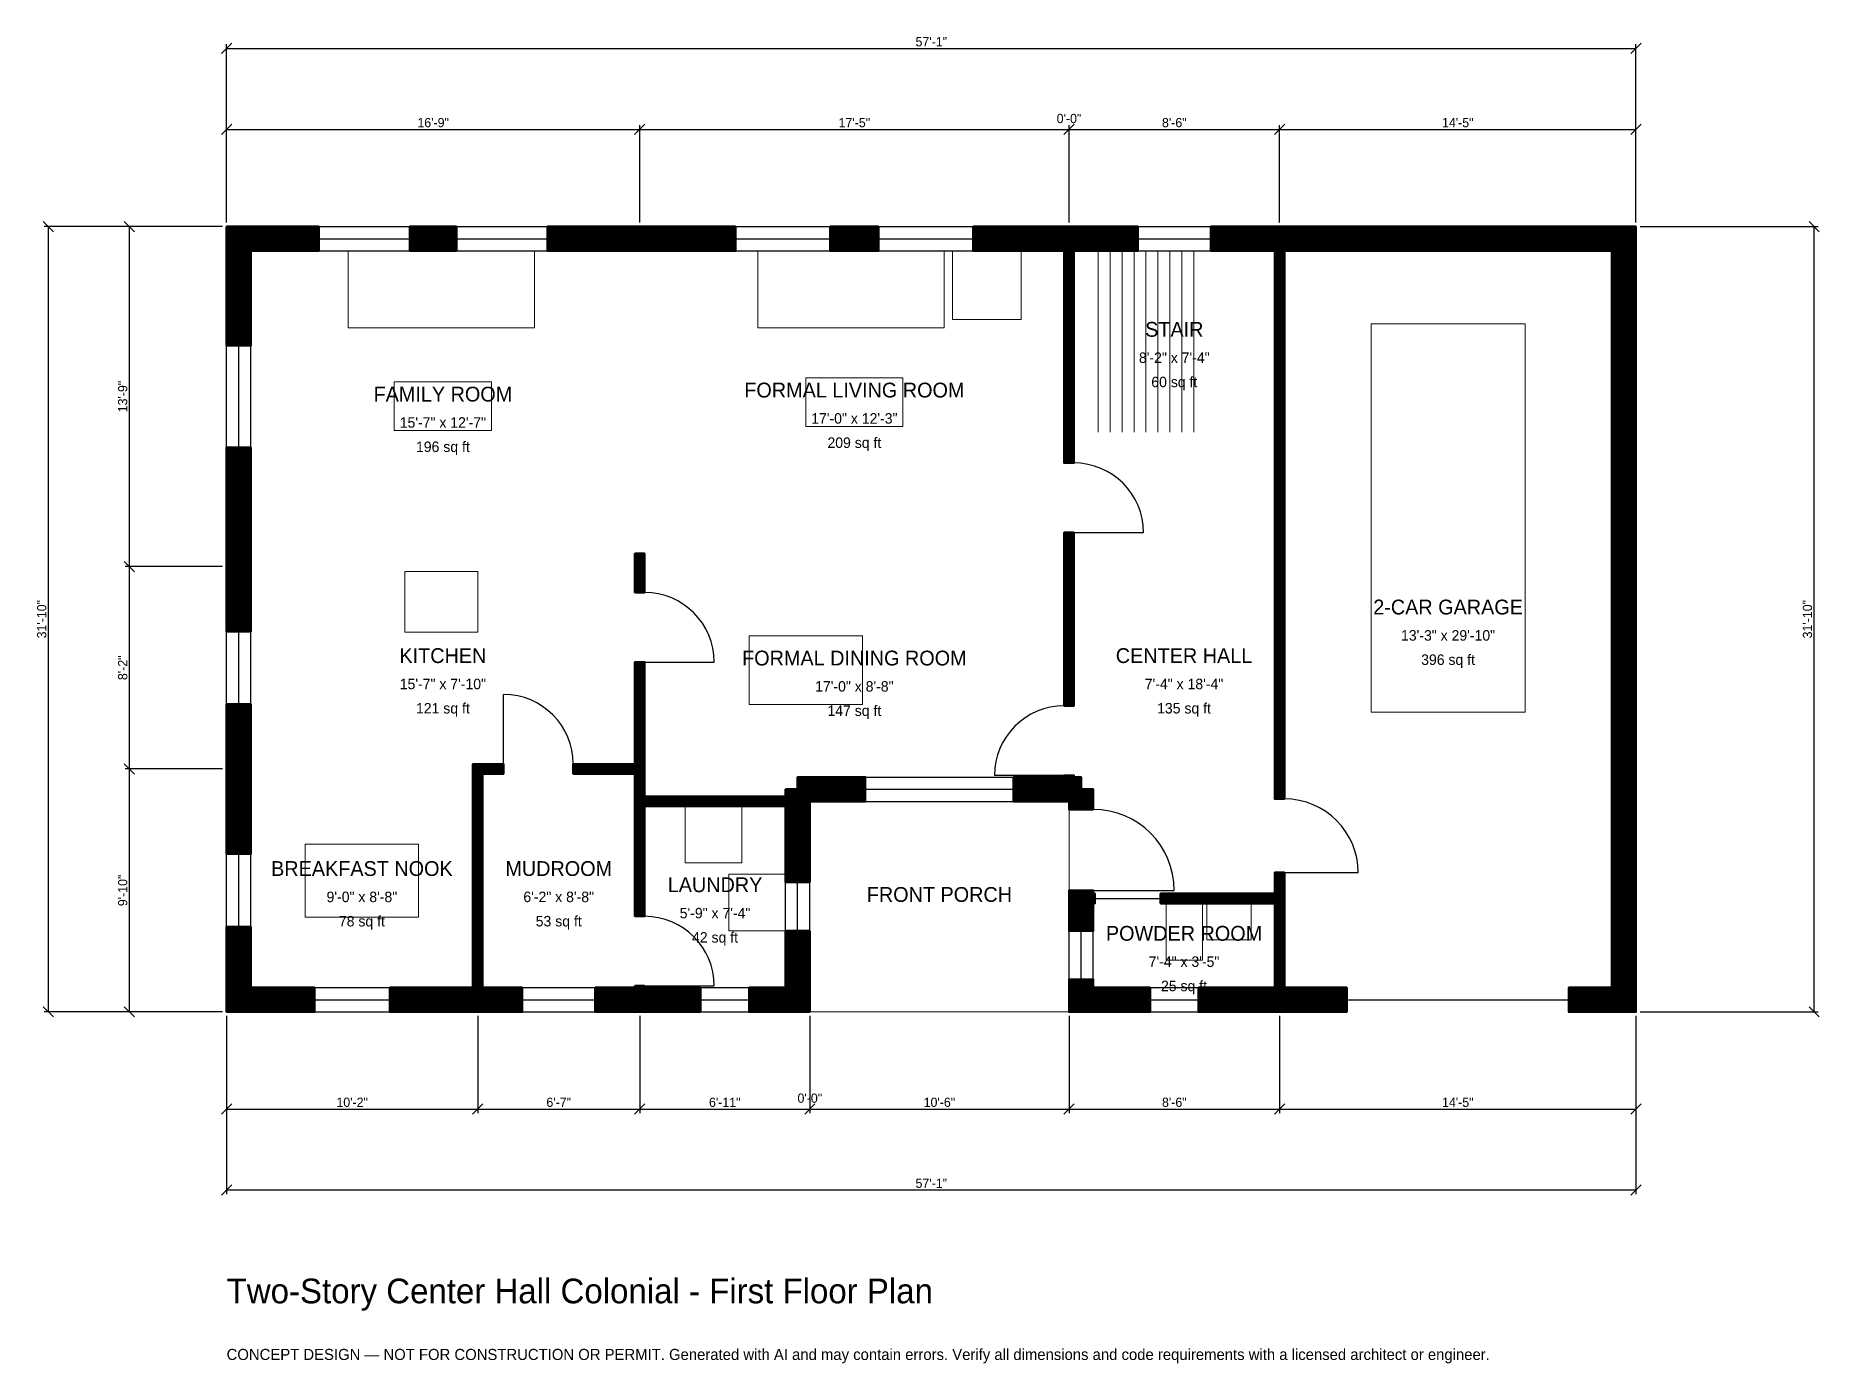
# Model space of a CAD drawing. Header units: inches. Extents: x -93 to 774, y -171 to 475.
import ezdxf
from ezdxf.enums import TextEntityAlignment as Align

# ---------------------------------------------------------------- set-up
doc = ezdxf.new("R2010")
doc.units = ezdxf.units.IN
doc.header["$MEASUREMENT"] = 0
doc.linetypes.add('DASHED', pattern=[0.6, 0.5, -0.1])
for name, color, linetype, lineweight in [('A-ANNO-DIMS', 1, 'Continuous', 13), ('A-ANNO-TEXT', 7, 'Continuous', 18), ('A-AREA-IDEN', 7, 'Continuous', 18), ('A-DOOR', 2, 'Continuous', 25), ('A-FLOR-FIXT', 9, 'Continuous', 13), ('A-FLOR-STRS', 3, 'Continuous', 18), ('A-FURN', 9, 'Continuous', 13), ('A-GLAZ', 4, 'Continuous', 25), ('A-SITE-PAVE', 8, 'Continuous', 13), ('A-WALL', 7, 'Continuous', 50), ('A-WALL-PATT', 8, 'Continuous', 13)]:
    doc.layers.add(name, color=color, linetype=linetype, lineweight=lineweight)
doc.dimstyles.new('PLAN', dxfattribs={"dimtxt": 4.5, "dimasz": 3, "dimexe": 2, "dimexo": 2, "dimgap": 1, "dimtad": 1, "dimdec": 0, "dimlunit": 4, "dimtsz": 2.5, "dimcen": 2.5, "dimclrd": 1, "dimclre": 1, "dimazin": 3, "dimtfac": 1, "dimtmove": 0, "dimatfit": 3})

msp = doc.modelspace()

# ---------------------------------------------------------------- hatches: boundary and pattern name
at = {"layer": 'A-WALL-PATT'}
h = msp.add_hatch(dxfattribs=at)
h.set_pattern_fill('ANSI31', color=8, scale=0.8)
h.paths.add_polyline_path([(283.4646, 62.9921), (271.6535, 62.9921), (271.6535, 100), (203.1496, 100), (203.1496, 46.4567), (198.4252, 46.4567), (198.4252, 100), (198.4252, 104.7244), (198.4252, 115.748), (168.5039, 115.748), (168.5039, 120.4724), (198.4252, 120.4724), (198.4252, 170.0787), (203.1496, 170.0787), (203.1496, 120.4724), (203.1496, 115.748), (203.1496, 104.7244), (271.6535, 104.7244), (271.6535, 108.2677), (277.5591, 108.2677), (277.5591, 114.1732), (310.4331, 114.1732), (310.4331, 102.3622), (285.8268, 102.3622), (285.8268, 102.3622), (283.4646, 102.3622), (283.4646, 100), (283.4646, 100), (283.4646, 62.9921)])
h.paths.add_polyline_path([(283.4646, 11.811), (283.4646, 11.811), (283.4646, 0), (283.4646, 0), (283.4646, 0), (283.4646, 0), (271.6535, 0), (271.6535, 0), (253.937, 0), (253.937, 11.811), (271.6535, 11.811), (271.6535, 39.3701), (283.4646, 39.3701), (283.4646, 11.811)])
h.paths.add_polyline_path([(206.6929, 0), (203.1496, 0), (203.1496, 0), (198.4252, 0), (198.4252, 0), (194.8819, 0), (179.1339, 0), (179.1339, 11.811), (194.8819, 11.811), (198.4252, 11.811), (198.4252, 12.5984), (203.1496, 12.5984), (203.1496, 11.811), (206.6929, 11.811), (230.315, 11.811), (230.315, 0), (206.6929, 0)])
h.paths.add_polyline_path([(127.9528, 0), (124.4094, 0), (124.4094, 0), (119.685, 0), (119.685, 0), (116.1417, 0), (79.3307, 0), (79.3307, 11.811), (116.1417, 11.811), (119.685, 11.811), (119.685, 115.748), (119.685, 120.4724), (124.4094, 120.4724), (134.6457, 120.4724), (134.6457, 115.748), (124.4094, 115.748), (124.4094, 11.811), (127.9528, 11.811), (143.7008, 11.811), (143.7008, 0), (127.9528, 0)])
h.paths.add_polyline_path([(11.811, 0), (11.811, 0), (0, 0), (0, 0), (0, 0), (0, 0), (0, 11.811), (0, 11.811), (0, 41.3386), (11.811, 41.3386), (11.811, 11.811), (42.7165, 11.811), (42.7165, 0), (11.811, 0)])
h.paths.add_polyline_path([(0, 112.2047), (0, 124.0157), (0, 149.6063), (11.811, 149.6063), (11.811, 124.0157), (11.811, 112.2047), (11.811, 76.7717), (0, 76.7717), (0, 112.2047)])
h.paths.add_polyline_path([(0, 210.6299), (0, 222.4409), (0, 274.4094), (11.811, 274.4094), (11.811, 222.4409), (11.811, 210.6299), (11.811, 185.0394), (0, 185.0394), (0, 210.6299)])
h.paths.add_polyline_path([(0, 370.0787), (0, 370.0787), (0, 381.8898), (0, 381.8898), (0, 381.8898), (11.811, 381.8898), (11.811, 381.8898), (44.8819, 381.8898), (44.8819, 370.0787), (11.811, 370.0787), (11.811, 324.0157), (0, 324.0157), (0, 370.0787)])
h.paths.add_polyline_path([(111.811, 381.8898), (111.811, 370.0787), (88.9764, 370.0787), (88.9764, 381.8898), (111.811, 381.8898)])
h.paths.add_polyline_path([(194.8819, 381.8898), (206.6929, 381.8898), (247.3097, 381.8898), (247.3097, 370.0787), (206.6929, 370.0787), (194.8819, 370.0787), (155.9055, 370.0787), (155.9055, 381.8898), (194.8819, 381.8898)])
h.paths.add_polyline_path([(316.8635, 381.8898), (316.8635, 370.0787), (293.3727, 370.0787), (293.3727, 381.8898), (316.8635, 381.8898)])
h.paths.add_polyline_path([(403.5433, 381.8898), (407.0866, 381.8898), (407.0866, 381.8898), (411.811, 381.8898), (411.811, 381.8898), (415.3543, 381.8898), (442.9134, 381.8898), (442.9134, 370.0787), (415.3543, 370.0787), (411.811, 370.0787), (411.811, 277.1654), (411.811, 277.1654), (411.811, 266.9291), (407.0866, 266.9291), (407.0866, 281.8898), (407.0866, 281.8898), (407.0866, 370.0787), (403.5433, 370.0787), (362.9265, 370.0787), (362.9265, 381.8898), (403.5433, 381.8898)])
h.paths.add_polyline_path([(505.9055, 381.8898), (509.4488, 381.8898), (509.4488, 381.8898), (514.1732, 381.8898), (514.1732, 381.8898), (517.7165, 381.8898), (673.2283, 381.8898), (673.2283, 381.8898), (685.0394, 381.8898), (685.0394, 381.8898), (685.0394, 381.8898), (685.0394, 370.0787), (685.0394, 370.0787), (685.0394, 11.811), (685.0394, 11.811), (685.0394, 0), (685.0394, 0), (685.0394, 0), (673.2283, 0), (673.2283, 0), (652.3622, 0), (652.3622, 11.811), (673.2283, 11.811), (673.2283, 370.0787), (517.7165, 370.0787), (514.1732, 370.0787), (514.1732, 281.8898), (514.1732, 277.1654), (514.1732, 103.5433), (509.4488, 103.5433), (509.4488, 277.1654), (509.4488, 281.8898), (509.4488, 370.0787), (505.9055, 370.0787), (478.3465, 370.0787), (478.3465, 381.8898), (505.9055, 381.8898)])
h.paths.add_polyline_path([(517.7165, 0), (514.1732, 0), (514.1732, 0), (509.4488, 0), (509.4488, 0), (505.9055, 0), (472.4409, 0), (472.4409, 11.811), (505.9055, 11.811), (509.4488, 11.811), (509.4488, 52.7559), (453.937, 52.7559), (453.937, 57.4803), (509.4488, 57.4803), (509.4488, 67.7165), (514.1732, 67.7165), (514.1732, 57.4803), (514.1732, 52.7559), (514.1732, 11.811), (517.7165, 11.811), (544.4882, 11.811), (544.4882, 0), (517.7165, 0)])
h.paths.add_polyline_path([(421.2598, 0), (421.2598, 0), (409.4488, 0), (409.4488, 0), (409.4488, 0), (409.4488, 11.811), (409.4488, 11.811), (409.4488, 15.748), (421.2598, 15.748), (421.2598, 11.811), (448.8189, 11.811), (448.8189, 0), (421.2598, 0)])
h.paths.add_polyline_path([(409.4488, 49.2126), (409.4488, 52.7559), (409.4488, 52.7559), (409.4488, 57.4803), (409.4488, 57.4803), (409.4488, 59.0551), (421.2598, 59.0551), (421.2598, 57.4803), (422.0472, 57.4803), (422.0472, 52.7559), (421.2598, 52.7559), (421.2598, 49.2126), (421.2598, 39.3701), (409.4488, 39.3701), (409.4488, 49.2126)])
h.paths.add_polyline_path([(409.4488, 100), (409.4488, 100), (409.4488, 102.3622), (407.0866, 102.3622), (407.0866, 102.3622), (382.4803, 102.3622), (382.4803, 114.1732), (407.0866, 114.1732), (407.0866, 114.9606), (411.811, 114.9606), (411.811, 114.1732), (415.3543, 114.1732), (415.3543, 108.2677), (421.2598, 108.2677), (421.2598, 98.4252), (409.4488, 98.4252), (409.4488, 100)])
h.paths.add_polyline_path([(407.0866, 218.1102), (407.0866, 222.8346), (407.0866, 233.0709), (411.811, 233.0709), (411.811, 222.8346), (411.811, 218.1102), (411.811, 148.8189), (407.0866, 148.8189), (407.0866, 218.1102)])
h.paths.add_polyline_path([(198.4252, 214.1732), (198.4252, 218.8976), (198.4252, 222.8346), (203.1496, 222.8346), (203.1496, 218.8976), (203.1496, 214.1732), (203.1496, 203.937), (198.4252, 203.937), (198.4252, 214.1732)])

# ---------------------------------------------------------------- linework, layer by layer
at = {"layer": 'A-DOOR'}
for p, q in [((411.811, 233.0709), (445.6693, 233.0709)), ((203.1496, 170.0787), (237.0079, 170.0787)), ((134.6457, 120.4724), (134.6457, 154.3307)), ((407.0866, 114.9606), (373.2283, 114.9606)), ((514.1732, 67.7165), (550, 67.7165)), ((421.2598, 59.0551), (460.6299, 59.0551)), ((422.0472, 55.1181), (453.937, 55.1181)), ((203.1496, 12.5984), (237.0079, 12.5984))]:
    msp.add_line(p, q, dxfattribs=at)
at = {"layer": 'A-DOOR', "linetype": 'DASHED'}
msp.add_line((544.4882, 5.9055), (652.3622, 5.9055), dxfattribs=at)
at = {"layer": 'A-DOOR'}
for centre, radius, start, end in [((411.811, 233.0709), 33.8583, 0, 90), ((203.1496, 170.0787), 33.8583, 0, 90), ((134.6457, 120.4724), 33.8583, 0, 90), ((407.0866, 114.9606), 33.8583, 90, 180), ((421.2598, 59.0551), 39.3701, 0, 90), ((514.1732, 67.7165), 35.8268, 0, 90), ((203.1496, 12.5984), 33.8583, 0, 90)]:
    msp.add_arc(centre, radius, start, end, dxfattribs=at)
at = {"layer": 'A-FLOR-FIXT'}
for points in [[(456.6929, 25.1969), (474.4094, 25.1969), (474.4094, 52.7559), (456.6929, 52.7559)], [(476.378, 35.0394), (498.0315, 35.0394), (498.0315, 52.7559), (476.378, 52.7559)]]:
    msp.add_lwpolyline(points, close=True, dxfattribs=at)
at = {"layer": 'A-FLOR-STRS'}
for p, q in [((423.622, 281.8898), (423.622, 370.0787)), ((429.4291, 281.8898), (429.4291, 370.0787)), ((435.2362, 281.8898), (435.2362, 370.0787)), ((441.0433, 281.8898), (441.0433, 370.0787)), ((446.8504, 281.8898), (446.8504, 370.0787)), ((452.6575, 281.8898), (452.6575, 370.0787)), ((458.4646, 281.8898), (458.4646, 370.0787)), ((464.2717, 281.8898), (464.2717, 370.0787)), ((470.0787, 281.8898), (470.0787, 370.0787))]:
    msp.add_line(p, q, dxfattribs=at)
at = {"layer": 'A-FURN'}
for points in [[(59.0551, 332.6772), (149.6063, 332.6772), (149.6063, 370.0787), (59.0551, 370.0787)], [(258.2677, 332.6772), (348.8189, 332.6772), (348.8189, 370.0787), (258.2677, 370.0787)], [(352.7559, 336.6142), (386.2205, 336.6142), (386.2205, 370.0787), (352.7559, 370.0787)], [(556.2992, 145.6693), (631.1024, 145.6693), (631.1024, 334.6457), (556.2992, 334.6457)], [(81.4961, 282.6772), (128.7402, 282.6772), (128.7402, 306.2992), (81.4961, 306.2992)], [(281.4961, 284.6457), (328.7402, 284.6457), (328.7402, 308.2677), (281.4961, 308.2677)], [(86.6142, 184.6457), (122.0472, 184.6457), (122.0472, 214.1732), (86.6142, 214.1732)], [(253.937, 149.4094), (309.0551, 149.4094), (309.0551, 182.874), (253.937, 182.874)], [(222.8346, 72.4409), (250.3937, 72.4409), (250.3937, 100), (222.8346, 100)], [(38.189, 46.063), (93.3071, 46.063), (93.3071, 81.4961), (38.189, 81.4961)], [(244.0945, 39.3701), (271.6535, 39.3701), (271.6535, 66.9291), (244.0945, 66.9291)]]:
    msp.add_lwpolyline(points, close=True, dxfattribs=at)
at = {"layer": 'A-GLAZ'}
for p, q in [((44.8819, 381.8898), (88.9764, 381.8898)), ((111.811, 381.8898), (155.9055, 381.8898)), ((247.3097, 381.8898), (293.3727, 381.8898)), ((316.8635, 381.8898), (362.9265, 381.8898)), ((442.9134, 381.8898), (478.3465, 381.8898)), ((44.8819, 375.9843), (88.9764, 375.9843)), ((111.811, 375.9843), (155.9055, 375.9843)), ((247.3097, 375.9843), (293.3727, 375.9843)), ((316.8635, 375.9843), (362.9265, 375.9843)), ((442.9134, 375.9843), (478.3465, 375.9843)), ((44.8819, 370.0787), (88.9764, 370.0787)), ((111.811, 370.0787), (155.9055, 370.0787)), ((247.3097, 370.0787), (293.3727, 370.0787)), ((316.8635, 370.0787), (362.9265, 370.0787)), ((442.9134, 370.0787), (478.3465, 370.0787)), ((0, 274.4094), (0, 324.0157)), ((5.9055, 274.4094), (5.9055, 324.0157)), ((11.811, 274.4094), (11.811, 324.0157)), ((0, 149.6063), (0, 185.0394)), ((5.9055, 149.6063), (5.9055, 185.0394)), ((11.811, 149.6063), (11.811, 185.0394)), ((310.4331, 114.1732), (382.4803, 114.1732)), ((310.4331, 108.2677), (382.4803, 108.2677)), ((310.4331, 102.3622), (382.4803, 102.3622)), ((0, 41.3386), (0, 76.7717)), ((5.9055, 41.3386), (5.9055, 76.7717)), ((11.811, 41.3386), (11.811, 76.7717)), ((271.6535, 39.3701), (271.6535, 62.9921)), ((277.5591, 39.3701), (277.5591, 62.9921)), ((283.4646, 39.3701), (283.4646, 62.9921)), ((409.4488, 15.748), (409.4488, 39.3701)), ((415.3543, 15.748), (415.3543, 39.3701)), ((421.2598, 15.748), (421.2598, 39.3701)), ((42.7165, 11.811), (79.3307, 11.811)), ((143.7008, 11.811), (179.1339, 11.811)), ((230.315, 11.811), (253.937, 11.811)), ((448.8189, 11.811), (472.4409, 11.811)), ((42.7165, 5.9055), (79.3307, 5.9055)), ((42.7165, 0), (79.3307, 0)), ((143.7008, 5.9055), (179.1339, 5.9055)), ((143.7008, 0), (179.1339, 0)), ((230.315, 5.9055), (253.937, 5.9055)), ((230.315, 0), (253.937, 0)), ((448.8189, 5.9055), (472.4409, 5.9055)), ((448.8189, 0), (472.4409, 0))]:
    msp.add_line(p, q, dxfattribs=at)
at = {"layer": 'A-SITE-PAVE', "linetype": 'DASHED'}
msp.add_lwpolyline([(283.4646, 0), (409.4488, 0), (409.4488, 102.3622), (283.4646, 102.3622)], close=True, dxfattribs=at)
at = {"layer": 'A-WALL'}
for points in [[(0, 370.0787), (0, 370.0787), (0, 381.8898), (0, 381.8898), (0, 381.8898), (11.811, 381.8898), (11.811, 381.8898), (44.8819, 381.8898), (44.8819, 370.0787), (11.811, 370.0787), (11.811, 324.0157), (0, 324.0157), (0, 370.0787)], [(111.811, 381.8898), (111.811, 370.0787), (88.9764, 370.0787), (88.9764, 381.8898), (111.811, 381.8898)], [(194.8819, 381.8898), (206.6929, 381.8898), (247.3097, 381.8898), (247.3097, 370.0787), (206.6929, 370.0787), (194.8819, 370.0787), (155.9055, 370.0787), (155.9055, 381.8898), (194.8819, 381.8898)], [(316.8635, 381.8898), (316.8635, 370.0787), (293.3727, 370.0787), (293.3727, 381.8898), (316.8635, 381.8898)], [(403.5433, 381.8898), (407.0866, 381.8898), (407.0866, 381.8898), (411.811, 381.8898), (411.811, 381.8898), (415.3543, 381.8898), (442.9134, 381.8898), (442.9134, 370.0787), (415.3543, 370.0787), (411.811, 370.0787), (411.811, 277.1654), (411.811, 277.1654), (411.811, 266.9291), (407.0866, 266.9291), (407.0866, 281.8898), (407.0866, 281.8898), (407.0866, 370.0787), (403.5433, 370.0787), (362.9265, 370.0787), (362.9265, 381.8898), (403.5433, 381.8898)], [(505.9055, 381.8898), (509.4488, 381.8898), (509.4488, 381.8898), (514.1732, 381.8898), (514.1732, 381.8898), (517.7165, 381.8898), (673.2283, 381.8898), (673.2283, 381.8898), (685.0394, 381.8898), (685.0394, 381.8898), (685.0394, 381.8898), (685.0394, 370.0787), (685.0394, 370.0787), (685.0394, 11.811), (685.0394, 11.811), (685.0394, 0), (685.0394, 0), (685.0394, 0), (673.2283, 0), (673.2283, 0), (652.3622, 0), (652.3622, 11.811), (673.2283, 11.811), (673.2283, 370.0787), (517.7165, 370.0787), (514.1732, 370.0787), (514.1732, 281.8898), (514.1732, 277.1654), (514.1732, 103.5433), (509.4488, 103.5433), (509.4488, 277.1654), (509.4488, 281.8898), (509.4488, 370.0787), (505.9055, 370.0787), (478.3465, 370.0787), (478.3465, 381.8898), (505.9055, 381.8898)], [(0, 210.6299), (0, 222.4409), (0, 274.4094), (11.811, 274.4094), (11.811, 222.4409), (11.811, 210.6299), (11.811, 185.0394), (0, 185.0394), (0, 210.6299)], [(407.0866, 218.1102), (407.0866, 222.8346), (407.0866, 233.0709), (411.811, 233.0709), (411.811, 222.8346), (411.811, 218.1102), (411.811, 148.8189), (407.0866, 148.8189), (407.0866, 218.1102)], [(198.4252, 214.1732), (198.4252, 218.8976), (198.4252, 222.8346), (203.1496, 222.8346), (203.1496, 218.8976), (203.1496, 214.1732), (203.1496, 203.937), (198.4252, 203.937), (198.4252, 214.1732)], [(283.4646, 62.9921), (271.6535, 62.9921), (271.6535, 100), (203.1496, 100), (203.1496, 46.4567), (198.4252, 46.4567), (198.4252, 100), (198.4252, 104.7244), (198.4252, 115.748), (168.5039, 115.748), (168.5039, 120.4724), (198.4252, 120.4724), (198.4252, 170.0787), (203.1496, 170.0787), (203.1496, 120.4724), (203.1496, 115.748), (203.1496, 104.7244), (271.6535, 104.7244), (271.6535, 108.2677), (277.5591, 108.2677), (277.5591, 114.1732), (310.4331, 114.1732), (310.4331, 102.3622), (285.8268, 102.3622), (285.8268, 102.3622), (283.4646, 102.3622), (283.4646, 100), (283.4646, 100), (283.4646, 62.9921)], [(0, 112.2047), (0, 124.0157), (0, 149.6063), (11.811, 149.6063), (11.811, 124.0157), (11.811, 112.2047), (11.811, 76.7717), (0, 76.7717), (0, 112.2047)], [(127.9528, 0), (124.4094, 0), (124.4094, 0), (119.685, 0), (119.685, 0), (116.1417, 0), (79.3307, 0), (79.3307, 11.811), (116.1417, 11.811), (119.685, 11.811), (119.685, 115.748), (119.685, 120.4724), (124.4094, 120.4724), (134.6457, 120.4724), (134.6457, 115.748), (124.4094, 115.748), (124.4094, 11.811), (127.9528, 11.811), (143.7008, 11.811), (143.7008, 0), (127.9528, 0)], [(409.4488, 100), (409.4488, 100), (409.4488, 102.3622), (407.0866, 102.3622), (407.0866, 102.3622), (382.4803, 102.3622), (382.4803, 114.1732), (407.0866, 114.1732), (407.0866, 114.9606), (411.811, 114.9606), (411.811, 114.1732), (415.3543, 114.1732), (415.3543, 108.2677), (421.2598, 108.2677), (421.2598, 98.4252), (409.4488, 98.4252), (409.4488, 100)], [(517.7165, 0), (514.1732, 0), (514.1732, 0), (509.4488, 0), (509.4488, 0), (505.9055, 0), (472.4409, 0), (472.4409, 11.811), (505.9055, 11.811), (509.4488, 11.811), (509.4488, 52.7559), (453.937, 52.7559), (453.937, 57.4803), (509.4488, 57.4803), (509.4488, 67.7165), (514.1732, 67.7165), (514.1732, 57.4803), (514.1732, 52.7559), (514.1732, 11.811), (517.7165, 11.811), (544.4882, 11.811), (544.4882, 0), (517.7165, 0)], [(409.4488, 49.2126), (409.4488, 52.7559), (409.4488, 52.7559), (409.4488, 57.4803), (409.4488, 57.4803), (409.4488, 59.0551), (421.2598, 59.0551), (421.2598, 57.4803), (422.0472, 57.4803), (422.0472, 52.7559), (421.2598, 52.7559), (421.2598, 49.2126), (421.2598, 39.3701), (409.4488, 39.3701), (409.4488, 49.2126)], [(11.811, 0), (11.811, 0), (0, 0), (0, 0), (0, 0), (0, 0), (0, 11.811), (0, 11.811), (0, 41.3386), (11.811, 41.3386), (11.811, 11.811), (42.7165, 11.811), (42.7165, 0), (11.811, 0)], [(283.4646, 11.811), (283.4646, 11.811), (283.4646, 0), (283.4646, 0), (283.4646, 0), (283.4646, 0), (271.6535, 0), (271.6535, 0), (253.937, 0), (253.937, 11.811), (271.6535, 11.811), (271.6535, 39.3701), (283.4646, 39.3701), (283.4646, 11.811)], [(206.6929, 0), (203.1496, 0), (203.1496, 0), (198.4252, 0), (198.4252, 0), (194.8819, 0), (179.1339, 0), (179.1339, 11.811), (194.8819, 11.811), (198.4252, 11.811), (198.4252, 12.5984), (203.1496, 12.5984), (203.1496, 11.811), (206.6929, 11.811), (230.315, 11.811), (230.315, 0), (206.6929, 0)], [(421.2598, 0), (421.2598, 0), (409.4488, 0), (409.4488, 0), (409.4488, 0), (409.4488, 11.811), (409.4488, 11.811), (409.4488, 15.748), (421.2598, 15.748), (421.2598, 11.811), (448.8189, 11.811), (448.8189, 0), (421.2598, 0)]]:
    msp.add_lwpolyline(points, close=True, dxfattribs=at)

# ---------------------------------------------------------------- texts
at = {"layer": 'A-ANNO-TEXT'}
for s, height, p in [('Two-Story Center Hall Colonial - First Floor Plan', 12, (0, -141.7323)), ('CONCEPT DESIGN — NOT FOR CONSTRUCTION OR PERMIT. Generated with AI and may contain errors. Verify all dimensions and code requirements with a licensed architect or engineer.', 5.4, (0, -169.2913))]:
    msp.add_text(s, height=height, dxfattribs=at).set_placement(p)
at = {"layer": 'A-AREA-IDEN'}
for s, height, p in [('STAIR', 7.2, (460.6299, 331.8898)), ('8\'-2" x 7\'-4"', 5.1, (460.6299, 318.1102)), ('FAMILY ROOM', 7.2, (105.1181, 300.3937)), ('FORMAL LIVING ROOM', 7.2, (305.1181, 302.3622)), ('60 sq ft', 5.1, (460.6299, 306.2992)), ('15\'-7" x 12\'-7"', 5.1, (105.1181, 286.6142)), ('17\'-0" x 12\'-3"', 5.1, (305.1181, 288.5827)), ('196 sq ft', 5.1, (105.1181, 274.8031)), ('209 sq ft', 5.1, (305.1181, 276.7717)), ('2-CAR GARAGE', 7.2, (593.7008, 196.8504)), ('13\'-3" x 29\'-10"', 5.1, (593.7008, 183.0709)), ('KITCHEN', 7.2, (105.1181, 173.2283)), ('FORMAL DINING ROOM', 7.2, (305.1181, 172.0472)), ('CENTER HALL', 7.2, (465.3543, 173.2283)), ('396 sq ft', 5.1, (593.7008, 171.2598)), ('15\'-7" x 7\'-10"', 5.1, (105.1181, 159.4488)), ('17\'-0" x 8\'-8"', 5.1, (305.1181, 158.2677)), ('7\'-4" x 18\'-4"', 5.1, (465.3543, 159.4488)), ('121 sq ft', 5.1, (105.1181, 147.6378)), ('147 sq ft', 5.1, (305.1181, 146.4567)), ('135 sq ft', 5.1, (465.3543, 147.6378)), ('BREAKFAST NOOK', 7.2, (65.748, 69.685)), ('MUDROOM', 7.2, (161.4173, 69.685)), ('LAUNDRY', 7.2, (237.4016, 61.811)), ('FRONT PORCH', 7.2, (346.4567, 57.0866)), ('9\'-0" x 8\'-8"', 5.1, (65.748, 55.9055)), ('6\'-2" x 8\'-8"', 5.1, (161.4173, 55.9055)), ('78 sq ft', 5.1, (65.748, 44.0945)), ('53 sq ft', 5.1, (161.4173, 44.0945)), ('5\'-9" x 7\'-4"', 5.1, (237.4016, 48.0315)), ('42 sq ft', 5.1, (237.4016, 36.2205)), ('POWDER ROOM', 7.2, (465.3543, 38.189)), ('7\'-4" x 3\'-5"', 5.1, (465.3543, 24.4094)), ('25 sq ft', 5.1, (465.3543, 12.5984))]:
    msp.add_text(s, height=height, dxfattribs=at).set_placement(p, align=Align.MIDDLE_CENTER)

# ---------------------------------------------------------------- dimensions: what is measured, and where the dimension line sits
at = {"layer": 'A-ANNO-DIMS'}
for base, p1, p2, text in [((0, 468.5039), (0, 381.8898), (685.0394, 381.8898), '57\'-1"'), ((0, 429.1339), (0, 381.8898), (200.7874, 381.8898), '16\'-9"'), ((200.7874, 429.1339), (200.7874, 381.8898), (409.4488, 381.8898), '17\'-5"'), ((409.4488, 429.1339), (409.4488, 381.8898), (409.4488, 381.8898), '0\'-0"'), ((409.4488, 429.1339), (409.4488, 381.8898), (511.811, 381.8898), '8\'-6"'), ((511.811, 429.1339), (511.811, 381.8898), (685.0394, 381.8898), '14\'-5"'), ((0, -47.2441), (0, 0), (122.0472, 0), '10\'-2"'), ((0, -86.6142), (0, 0), (685.0394, 0), '57\'-1"'), ((122.0472, -47.2441), (122.0472, 0), (200.7874, 0), '6\'-7"'), ((200.7874, -47.2441), (200.7874, 0), (283.4646, 0), '6\'-11"'), ((283.4646, -47.2441), (283.4646, 0), (283.4646, 0), '0\'-0"'), ((283.4646, -47.2441), (283.4646, 0), (409.4488, 0), '10\'-6"'), ((409.4488, -47.2441), (409.4488, 0), (511.811, 0), '8\'-6"'), ((511.811, -47.2441), (511.811, 0), (685.0394, 0), '14\'-5"')]:
    msp.add_linear_dim(base=base, p1=p1, p2=p2, text=text, dimstyle='PLAN', dxfattribs=at).render()
for base, p1, p2, text in [((-86.6142, 0), (0, 0), (0, 381.8898), '31\'-10"'), ((-47.2441, 216.5354), (0, 216.5354), (0, 381.8898), '13\'-9"'), ((771.6535, 0), (685.0394, 0), (685.0394, 381.8898), '31\'-10"'), ((-47.2441, 118.1102), (0, 118.1102), (0, 216.5354), '8\'-2"'), ((-47.2441, 0), (0, 0), (0, 118.1102), '9\'-10"')]:
    msp.add_linear_dim(base=base, p1=p1, p2=p2, angle=90, text=text, dimstyle='PLAN', dxfattribs=at).render()

doc.saveas('drawing.dxf')
